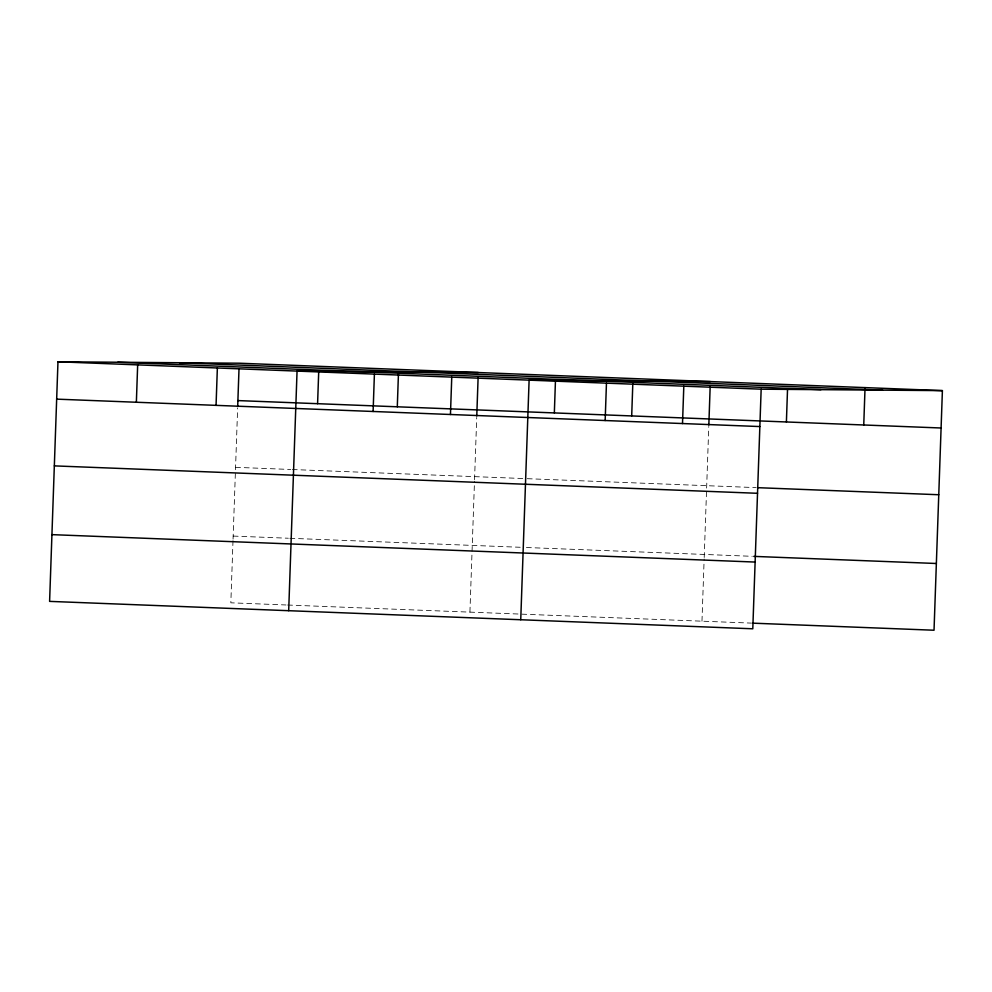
<?xml version="1.0" encoding="UTF-8"?>
<svg xmlns="http://www.w3.org/2000/svg" width="992" height="992" viewBox="0 0 992 992"><rect width="100%" height="100%" fill="white"/><g stroke="black" fill="none" stroke-linecap="round" stroke-linejoin="round"><path stroke-width="0.74" stroke-dasharray="4.96 3.72" d="M233.008 540.628L230.838 602.814L286.006 604.971M233.058 539.115L237.634 408.171M469.923 612.138L474.498 481.219M474.548 479.694L476.718 417.483M701.976 621.19L704.146 558.992M704.208 557.479L708.772 426.535M235.563 467.319L290.743 469.476M292.28 469.526L525.71 478.628M527.248 478.69L756.214 487.618M233.17 536.077L288.337 538.234M289.875 538.284L520.217 547.274M526.405 547.51L752.271 556.314M287.544 605.021L751.477 623.112"/><path stroke-width="1.49" d="M942.4 390.625L239.208 363.208L57.97 361.77L49.6 601.375L752.792 628.792L761.162 389.186L942.4 390.625L934.03 630.23L753.027 623.174M136.363 402.256L137.665 364.87M216.058 405.368L217.36 367.982M237.683 406.646L238.998 369.185M288.684 610.7L297.054 371.095L478.293 372.521M317.589 403.694L318.742 370.797M373.104 411.482L374.406 374.108M397.296 406.794L398.437 373.897M450.455 414.507L451.757 377.121M476.768 415.97L478.132 377.01M520.738 619.752L529.108 380.134L710.346 381.573M554.342 412.92L555.483 380.023M605.157 420.534L606.459 383.148M631.693 415.933L632.834 383.036M682.508 423.547L683.81 386.173M708.834 425.022L710.185 386.062M786.396 421.972L787.536 389.075M863.747 424.985L865.049 387.599M179.391 362.725L882.595 390.141M117.775 362.241L820.967 389.658M57.97 361.77L761.162 389.186M237.894 400.582L941.098 427.998M56.668 399.144L759.86 426.56M757.764 487.68L938.767 494.735M54.337 465.88L757.528 493.297M753.808 556.376L936.361 563.493M51.931 534.638L755.123 562.055"/></g></svg>
